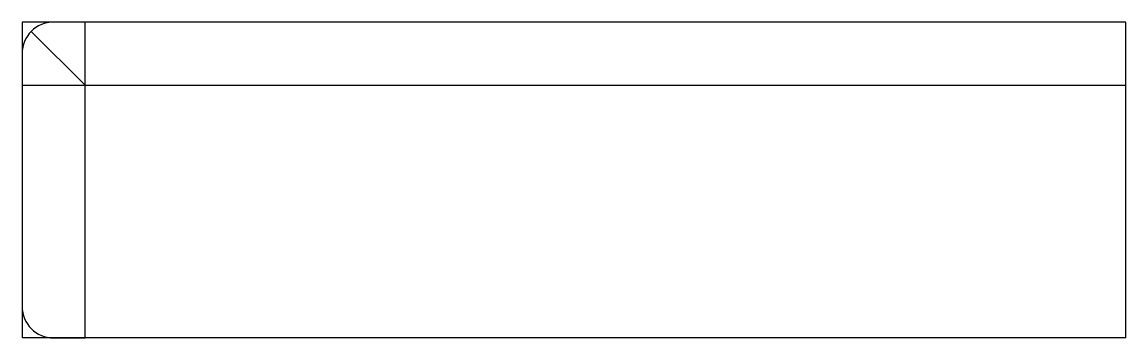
# Model space of a CAD drawing. Extents: x -6 to 99, y -24 to 6.
import ezdxf

# ---------------------------------------------------------------- set-up
doc = ezdxf.new("R2010")
doc.units = 0
doc.layers.get('0').update_dxf_attribs({"linetype": 'CONTINUOUS'})

msp = doc.modelspace()

# ---------------------------------------------------------------- linework, layer by layer
at = {"linetype": 'CONTINUOUS'}
for p, q in [((99, 6), (-6, 6)), ((-6, 6), (-6, -24)), ((99, 6), (-3, 6)), ((0, -24), (0, 6)), ((99, -24), (99, 6)), ((99, 0), (99, 6)), ((0, 0), (-5.12, 5.12)), ((-6, 3), (-6, -21)), ((-6, 0), (99, 0)), ((0, -24), (0, 0)), ((0, 0), (99, 0)), ((99, -24), (-6, -24)), ((-3, -24), (0, -24))]:
    msp.add_line(p, q, dxfattribs=at)
for centre, start, end in [((-3, 3), 90, 180), ((-3, -21), 180, 270)]:
    msp.add_arc(centre, 3, start, end, dxfattribs=at)

doc.saveas('drawing.dxf')
